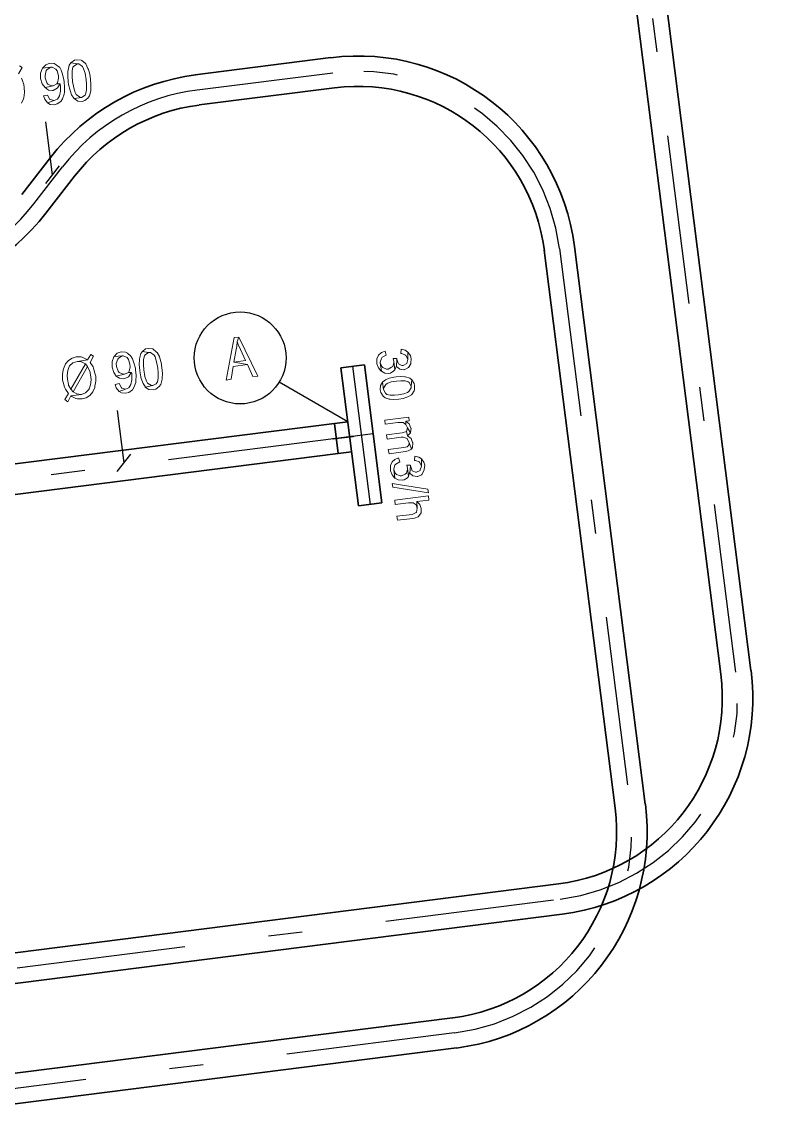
# Model space of a CAD drawing. Header units: metres. Extents: x 2713732.4 to 2713757.2, y 1226081.6 to 1226111.3.
# Drawn here: x 2713747.888 to 2713750.09, y 1226087.772 to 1226091.001 of the extents above; entities that cross this region are included whole.
import ezdxf

# ---------------------------------------------------------------- set-up
doc = ezdxf.new("R2010")
doc.units = ezdxf.units.M
doc.linetypes.add('DASHDOT', pattern=[1, 0.5, -0.25, 0, -0.25])
doc.layers.add('einlagen_boden_erstes_og', color=7, linetype='Continuous', true_color=0x000000)

msp = doc.modelspace()

# ---------------------------------------------------------------- linework, layer by layer
at = {"layer": 'einlagen_boden_erstes_og', "color": 7, "linetype": 'DASHDOT', "lineweight": 25, "extrusion": (0.000477202, 0.001815, 0.999998)}
for p, q in [((2713750.0008, 1226089.0766, -0.1594), (2713749.5243, 1226092.8314, -0.166)), ((2713748.4071, 1226090.7997, -0.1617), (2713748.8078, 1226090.8505, -0.162)), ((2713747.9237, 1226090.4628, -0.1609), (2713748.0083, 1226090.5719, -0.1611)), ((2713749.4786, 1226090.3308, -0.1614), (2713749.688, 1226088.6805, -0.1585)), ((2713748.8184, 1226089.7682, -0.1601), (2713746.7372, 1226089.504, -0.1586)), ((2713746.7829, 1226088.0634, -0.156), (2713749.4811, 1226088.4058, -0.1579)), ((2713749.1683, 1226088.0097, -0.157), (2713747.6465, 1226087.8166, -0.156))]:
    msp.add_line(p, q, dxfattribs=at)
at = {"layer": 'einlagen_boden_erstes_og', "color": 1, "linetype": 'Continuous', "lineweight": 35, "true_color": 0xff0000, "extrusion": (0.000477202, 0.001815, 0.999998)}
for p, q in [((2713750.0454, 1226089.0822, -0.1594), (2713749.5689, 1226092.8371, -0.166)), ((2713749.9562, 1226089.0709, -0.1593), (2713749.4796, 1226092.8258, -0.1659)), ((2713748.9016, 1226089.9864, -0.1605), (2713748.8322, 1226089.9776, -0.1604)), ((2713748.8322, 1226089.9776, -0.1604), (2713748.8841, 1226089.5688, -0.1597)), ((2713748.9535, 1226089.5776, -0.1598), (2713748.9016, 1226089.9864, -0.1605)), ((2713748.8128, 1226089.8128, -0.1601), (2713746.7315, 1226089.5487, -0.1587)), ((2713748.8525, 1226089.8178, -0.1602), (2713748.8128, 1226089.8128, -0.1601)), ((2713748.8128, 1226089.8128, -0.1601), (2713748.8241, 1226089.7235, -0.16)), ((2713748.868, 1226089.7745, -0.1601), (2713748.8085, 1226089.7669, -0.1601)), ((2713748.8705, 1226089.7748, -0.1601), (2713748.8105, 1226089.7672, -0.1601)), ((2713748.8241, 1226089.7235, -0.16), (2713746.7428, 1226089.4594, -0.1585)), ((2713748.8241, 1226089.7235, -0.16), (2713748.8638, 1226089.7286, -0.16)), ((2713748.8841, 1226089.5688, -0.1597), (2713748.9535, 1226089.5776, -0.1598)), ((2713746.7773, 1226088.108, -0.1561), (2713749.4754, 1226088.4504, -0.158)), ((2713746.7886, 1226088.0187, -0.1559), (2713749.4868, 1226088.3612, -0.1578))]:
    msp.add_line(p, q, dxfattribs=at)
at = {"layer": 'einlagen_boden_erstes_og', "color": 150, "linetype": 'Continuous', "lineweight": 35, "true_color": 0x0080ff, "extrusion": (0.000477202, 0.001815, 0.999998)}
for p, q in [((2713748.4014, 1226090.8443, -0.1618), (2713748.8021, 1226090.8952, -0.1621)), ((2713748.4127, 1226090.755, -0.1617), (2713748.8135, 1226090.8059, -0.1619)), ((2713747.8881, 1226090.4903, -0.1609), (2713747.9727, 1226090.5995, -0.1612)), ((2713747.9593, 1226090.4352, -0.1609), (2713748.0439, 1226090.5444, -0.1611)), ((2713749.4339, 1226090.3252, -0.1614), (2713749.6434, 1226088.6748, -0.1585)), ((2713749.5232, 1226090.3365, -0.1614), (2713749.7327, 1226088.6862, -0.1585)), ((2713749.1627, 1226088.0544, -0.1571), (2713747.6408, 1226087.8612, -0.156)), ((2713749.174, 1226087.9651, -0.157), (2713747.6522, 1226087.7719, -0.1559))]:
    msp.add_line(p, q, dxfattribs=at)
at = {"layer": 'einlagen_boden_erstes_og', "color": 7, "linetype": 'Continuous', "lineweight": 25, "extrusion": (0.000477202, 0.001815, 0.999998)}
for p, q in [((2713747.9791, 1226090.5488, -0.1611), (2713747.9593, 1226090.7051, -0.1614)), ((2713747.9592, 1226090.5231, -0.161), (2713747.9991, 1226090.5745, -0.1611)), ((2713748.8525, 1226089.8178, -0.1602), (2713748.6492, 1226089.9349, -0.1603)), ((2713748.1905, 1226089.6958, -0.1596), (2713748.1707, 1226089.8514, -0.1599)), ((2713748.1705, 1226089.6701, -0.1596), (2713748.2104, 1226089.7215, -0.1597))]:
    msp.add_line(p, q, dxfattribs=at)
at = {"layer": 'einlagen_boden_erstes_og', "color": 150, "linetype": 'Continuous', "lineweight": 25, "true_color": 0x0080ff, "extrusion": (0.000477202, 0.001815, 0.999998)}
for p, q in [((2713748.8669, 1226089.982, -0.1605), (2713748.9188, 1226089.5732, -0.1598)), ((2713748.9276, 1226089.782, -0.1601), (2713748.8581, 1226089.7732, -0.1601))]:
    msp.add_line(p, q, dxfattribs=at)
at = {"layer": 'einlagen_boden_erstes_og', "color": 7, "lineweight": 0}
for points in [[(2713747.8786, 1226090.8471), (2713747.8895, 1226090.8655), (2713747.8808, 1226090.871)], [(2713747.8873, 1226090.7602), (2713747.8927, 1226090.7732), (2713747.8938, 1226090.7765), (2713747.896, 1226090.7917), (2713747.8949, 1226090.8069), (2713747.8938, 1226090.8156), (2713747.8895, 1226090.8297), (2713747.8873, 1226090.834)]]:
    msp.add_lwpolyline(points, dxfattribs=at)
for points in [[(2713747.9492, 1226090.8644), (2713747.9481, 1226090.8623), (2713747.9438, 1226090.8492), (2713747.9438, 1226090.834), (2713747.9438, 1226090.8329), (2713747.9481, 1226090.8177), (2713747.9568, 1226090.8069), (2713747.9807, 1226090.8112), (2713747.9764, 1226090.8112), (2713747.9655, 1226090.8166), (2713747.9622, 1226090.821), (2713747.9568, 1226090.8351), (2713747.9568, 1226090.8427), (2713747.9601, 1226090.8568), (2713747.9633, 1226090.8601), (2713747.9742, 1226090.8666)], [(2713747.9709, 1226090.8786), (2713747.9709, 1226090.8786), (2713747.959, 1226090.8742), (2713747.9492, 1226090.8644), (2713747.9742, 1226090.8666), (2713747.9774, 1226090.8666), (2713747.9883, 1226090.8612), (2713747.9926, 1226090.8557), (2713747.997, 1226090.8416), (2713747.997, 1226090.834), (2713747.9937, 1226090.821), (2713747.9916, 1226090.8177), (2713748.0013, 1226090.8177), (2713748.0013, 1226090.8145), (2713748.0024, 1226090.8112), (2713748.0024, 1226090.796), (2713747.9992, 1226090.7819), (2713747.9937, 1226090.7721), (2713747.984, 1226090.7678), (2713747.9644, 1226090.7612), (2713747.972, 1226090.7569), (2713747.985, 1226090.7558), (2713747.9926, 1226090.758), (2713748.0035, 1226090.7656), (2713748.0089, 1226090.7732), (2713748.0133, 1226090.7873), (2713748.0144, 1226090.7927), (2713748.0144, 1226090.8069), (2713748.0133, 1226090.8242), (2713748.0122, 1226090.8297), (2713748.0089, 1226090.846), (2713748.0046, 1226090.8579), (2713748.0003, 1226090.8655), (2713747.9894, 1226090.8742), (2713747.984, 1226090.8775)], [(2713748.0328, 1226090.8796), (2713748.0285, 1226090.8731), (2713748.0252, 1226090.8579), (2713748.0242, 1226090.8547), (2713748.0242, 1226090.8405), (2713748.0252, 1226090.8232), (2713748.0263, 1226090.8156), (2713748.0307, 1226090.7982), (2713748.035, 1226090.7851), (2713748.0415, 1226090.7754), (2713748.0426, 1226090.7743), (2713748.0643, 1226090.7775), (2713748.06, 1226090.7786), (2713748.0491, 1226090.7862), (2713748.0459, 1226090.7917), (2713748.0415, 1226090.8058), (2713748.0383, 1226090.8242), (2713748.0372, 1226090.8395), (2713748.0372, 1226090.8557), (2713748.0394, 1226090.8666), (2713748.0415, 1226090.8699), (2713748.0524, 1226090.8764)], [(2713748.0502, 1226090.8883), (2713748.0437, 1226090.8872), (2713748.0328, 1226090.8796), (2713748.0524, 1226090.8764), (2713748.0567, 1226090.8764), (2713748.0676, 1226090.8688), (2713748.0709, 1226090.8623), (2713748.0752, 1226090.8492), (2713748.0785, 1226090.8297), (2713748.0795, 1226090.8166), (2713748.0795, 1226090.8003), (2713748.0774, 1226090.7895), (2713748.0752, 1226090.7841), (2713748.0643, 1226090.7775), (2713748.0426, 1226090.7743), (2713748.0535, 1226090.7667), (2713748.0665, 1226090.7656), (2713748.0741, 1226090.7678), (2713748.0839, 1226090.7754), (2713748.0882, 1226090.7819), (2713748.0926, 1226090.7971), (2713748.0926, 1226090.8003), (2713748.0926, 1226090.8145), (2713748.0915, 1226090.8318), (2713748.0893, 1226090.846), (2713748.085, 1226090.8601), (2713748.0839, 1226090.8634), (2713748.0774, 1226090.8764), (2713748.0763, 1226090.8775), (2713748.0654, 1226090.8862), (2713748.0633, 1226090.8872)], [(2713747.9916, 1226090.8177), (2713747.9807, 1226090.8112), (2713747.9568, 1226090.8069), (2713747.9666, 1226090.7993), (2713747.9785, 1226090.7982), (2713747.9807, 1226090.7982), (2713747.9926, 1226090.8047), (2713747.9937, 1226090.8058), (2713748.0013, 1226090.8177)], [(2713747.9644, 1226090.7841), (2713747.9525, 1226090.7819), (2713747.9557, 1226090.7721), (2713747.9644, 1226090.7612), (2713747.984, 1226090.7678), (2713747.972, 1226090.771), (2713747.9709, 1226090.771)], [(2713748.5303, 1226090.0682), (2713748.5162, 1226090.0671), (2713748.4923, 1226089.9411), (2713748.5075, 1226089.9433), (2713748.513, 1226089.9813), (2713748.5553, 1226089.9868), (2713748.5151, 1226089.9944), (2713748.5227, 1226090.0313), (2713748.5238, 1226090.04), (2713748.5249, 1226090.0552)], [(2713748.5303, 1226090.0682), (2713748.5249, 1226090.0552), (2713748.5282, 1226090.0465), (2713748.5347, 1226090.0313), (2713748.5499, 1226089.9987), (2713748.5151, 1226089.9944), (2713748.5553, 1226089.9868), (2713748.5716, 1226089.952), (2713748.5868, 1226089.9531)], [(2713748.1817, 1226090.0248), (2713748.1817, 1226090.0248), (2713748.1697, 1226090.0204), (2713748.161, 1226090.0107), (2713748.1849, 1226090.0128), (2713748.1882, 1226090.0128), (2713748.2001, 1226090.0074), (2713748.2034, 1226090.002), (2713748.2077, 1226089.9878), (2713748.2088, 1226089.9802), (2713748.2056, 1226089.9672), (2713748.2034, 1226089.9639), (2713748.2121, 1226089.9639), (2713748.2132, 1226089.9607), (2713748.2132, 1226089.9574), (2713748.2132, 1226089.9422), (2713748.211, 1226089.9281), (2713748.2045, 1226089.9183), (2713748.1947, 1226089.914), (2713748.1762, 1226089.9075), (2713748.1827, 1226089.9031), (2713748.1958, 1226089.902), (2713748.2045, 1226089.9042), (2713748.2153, 1226089.9118), (2713748.2197, 1226089.9194), (2713748.2251, 1226089.9335), (2713748.2251, 1226089.939), (2713748.2262, 1226089.9542), (2713748.224, 1226089.9716), (2713748.224, 1226089.9759), (2713748.2197, 1226089.9922), (2713748.2153, 1226090.0041), (2713748.211, 1226090.0117), (2713748.2012, 1226090.0204), (2713748.1947, 1226090.0237)], [(2713748.2447, 1226090.0259), (2713748.2403, 1226090.0193), (2713748.236, 1226090.0041), (2713748.236, 1226090.0009), (2713748.2349, 1226089.9868), (2713748.2371, 1226089.9694), (2713748.2381, 1226089.9618), (2713748.2414, 1226089.9455), (2713748.2468, 1226089.9314), (2713748.2533, 1226089.9216), (2713748.2533, 1226089.9205), (2713748.2762, 1226089.9248), (2713748.2718, 1226089.9248), (2713748.2599, 1226089.9324), (2713748.2566, 1226089.9379), (2713748.2523, 1226089.952), (2713748.249, 1226089.9716), (2713748.2479, 1226089.9857), (2713748.2479, 1226090.002), (2713748.2512, 1226090.0128), (2713748.2533, 1226090.0161), (2713748.2631, 1226090.0226)], [(2713748.262, 1226090.0346), (2713748.2544, 1226090.0335), (2713748.2447, 1226090.0259), (2713748.2631, 1226090.0226), (2713748.2686, 1226090.0226), (2713748.2794, 1226090.015), (2713748.2827, 1226090.0096), (2713748.287, 1226089.9954), (2713748.2903, 1226089.9759), (2713748.2914, 1226089.9629), (2713748.2914, 1226089.9466), (2713748.2892, 1226089.9357), (2713748.2859, 1226089.9303), (2713748.2762, 1226089.9248), (2713748.2533, 1226089.9205), (2713748.2642, 1226089.9129), (2713748.2772, 1226089.9118), (2713748.2848, 1226089.914), (2713748.2946, 1226089.9216), (2713748.299, 1226089.9281), (2713748.3033, 1226089.9433), (2713748.3033, 1226089.9466), (2713748.3044, 1226089.9607), (2713748.3022, 1226089.9781), (2713748.3001, 1226089.9933), (2713748.2968, 1226090.0063), (2713748.2957, 1226090.0107), (2713748.2881, 1226090.0226), (2713748.287, 1226090.0237), (2713748.2762, 1226090.0335), (2713748.2751, 1226090.0335)], [(2713748.0502, 1226090.0096), (2713748.0491, 1226090.0096), (2713748.0372, 1226090.0063), (2713748.0263, 1226089.9987), (2713748.0263, 1226089.9987), (2713748.0176, 1226089.9889), (2713748.0111, 1226089.9748), (2713748.01, 1226089.9716), (2713748.0089, 1226089.9574), (2713748.0089, 1226089.9411), (2713748.01, 1226089.9346), (2713748.0144, 1226089.9205), (2713748.0176, 1226089.914), (2713748.0263, 1226089.9009), (2713748.0155, 1226089.8836), (2713748.0242, 1226089.877), (2713748.0328, 1226089.8944), (2713748.0643, 1226089.8988), (2713748.0633, 1226089.8988), (2713748.0513, 1226089.8999), (2713748.0404, 1226089.9064), (2713748.0328, 1226089.914), (2713748.0263, 1226089.9259), (2713748.0263, 1226089.9281), (2713748.0231, 1226089.9433), (2713748.022, 1226089.9542), (2713748.0242, 1226089.9694), (2713748.0285, 1226089.9813), (2713748.0296, 1226089.9835), (2713748.0394, 1226089.9922), (2713748.0524, 1226089.9965), (2713748.0828, 1226090.0009), (2713748.0785, 1226090.0031), (2713748.0665, 1226090.0085), (2713748.0633, 1226090.0096)], [(2713748.0926, 1226090.0172), (2713748.0828, 1226090.0009), (2713748.0524, 1226089.9965), (2713748.0633, 1226089.9954), (2713748.0643, 1226089.9954), (2713748.0763, 1226089.9889), (2713748.0828, 1226089.9813), (2713748.0828, 1226089.9802), (2713748.0893, 1226089.9672), (2713748.0926, 1226089.9509), (2713748.0937, 1226089.9422), (2713748.0915, 1226089.927), (2713748.0872, 1226089.9151), (2713748.085, 1226089.9118), (2713748.0763, 1226089.9031), (2713748.0643, 1226089.8988), (2713748.0328, 1226089.8944), (2713748.0361, 1226089.8923), (2713748.048, 1226089.8868), (2713748.0524, 1226089.8857), (2713748.0665, 1226089.8857), (2713748.0785, 1226089.889), (2713748.0893, 1226089.8955), (2713748.0893, 1226089.8955), (2713748.098, 1226089.9064), (2713748.1045, 1226089.9194), (2713748.1045, 1226089.9227), (2713748.1067, 1226089.9379), (2713748.1067, 1226089.9531), (2713748.1045, 1226089.9618), (2713748.1002, 1226089.9759), (2713748.0991, 1226089.9802), (2713748.0904, 1226089.9933), (2713748.1002, 1226090.0117)], [(2713748.0763, 1226089.9889), (2713748.0328, 1226089.914), (2713748.0404, 1226089.9064), (2713748.0828, 1226089.9813)], [(2713748.161, 1226090.0107), (2713748.1599, 1226090.0096), (2713748.1556, 1226089.9965), (2713748.1556, 1226089.9802), (2713748.1556, 1226089.9792), (2713748.1599, 1226089.9639), (2713748.1675, 1226089.9531), (2713748.1914, 1226089.9585), (2713748.1882, 1226089.9585), (2713748.1762, 1226089.9639), (2713748.173, 1226089.9672), (2713748.1686, 1226089.9813), (2713748.1675, 1226089.99), (2713748.1719, 1226090.0031), (2713748.1741, 1226090.0063), (2713748.1849, 1226090.0128)], [(2713748.2034, 1226089.9639), (2713748.1914, 1226089.9585), (2713748.1675, 1226089.9531), (2713748.1773, 1226089.9466), (2713748.1903, 1226089.9444), (2713748.1925, 1226089.9455), (2713748.2034, 1226089.9509), (2713748.2045, 1226089.952), (2713748.2121, 1226089.9639)], [(2713748.1762, 1226089.9314), (2713748.1643, 1226089.9281), (2713748.1675, 1226089.9183), (2713748.1762, 1226089.9075), (2713748.1947, 1226089.914), (2713748.1838, 1226089.9172), (2713748.1827, 1226089.9183)]]:
    msp.add_lwpolyline(points, close=True, dxfattribs=at)
at = {"layer": 'einlagen_boden_erstes_og', "color": 1, "lineweight": 0}
for points in [[(2713748.9659, 1226090.015), (2713748.9627, 1226090.0269), (2713748.9518, 1226090.0226), (2713748.9431, 1226090.015), (2713748.9388, 1226090.0041), (2713748.9388, 1226089.9911), (2713748.9388, 1226089.9889), (2713748.9431, 1226089.977), (2713748.9507, 1226089.9683), (2713748.9518, 1226089.9672), (2713748.9485, 1226089.9922), (2713748.9485, 1226089.9944), (2713748.9518, 1226090.0052), (2713748.954, 1226090.0085)], [(2713749.0398, 1226090.0041), (2713749.0376, 1226090.0139), (2713749.03, 1226090.0237), (2713749.03, 1226090.0031), (2713749.03, 1226090.002), (2713749.0267, 1226089.99), (2713749.0267, 1226089.99), (2713749.0159, 1226089.9846), (2713749.0126, 1226089.9846), (2713749.0028, 1226089.9889), (2713749.0018, 1226089.9911), (2713748.9974, 1226090.0031), (2713748.9963, 1226089.9813), (2713749.0061, 1226089.9737), (2713749.0061, 1226089.9737), (2713749.0181, 1226089.9716), (2713749.0191, 1226089.9716), (2713749.03, 1226089.977), (2713749.0322, 1226089.9781), (2713749.0387, 1226089.9889), (2713749.0387, 1226089.9922)], [(2713749.03, 1226090.0237), (2713749.0224, 1226090.0291), (2713749.0105, 1226090.0324), (2713749.0094, 1226090.0193), (2713749.0126, 1226090.0193), (2713749.0235, 1226090.015), (2713749.0246, 1226090.0139), (2713749.03, 1226090.0031)], [(2713748.992, 1226089.9716), (2713748.9887, 1226089.9965), (2713748.9887, 1226089.9933), (2713748.9855, 1226089.9813), (2713748.9822, 1226089.9792), (2713748.9724, 1226089.9737), (2713748.967, 1226089.9737), (2713748.9561, 1226089.9781), (2713748.9529, 1226089.9813), (2713748.9485, 1226089.9922), (2713748.9518, 1226089.9672), (2713748.9616, 1226089.9618), (2713748.9735, 1226089.9607), (2713748.979, 1226089.9618), (2713748.9887, 1226089.9683)], [(2713748.9974, 1226090.0052), (2713748.9866, 1226090.0052), (2713748.9887, 1226089.9965), (2713748.992, 1226089.9716), (2713748.9963, 1226089.9835), (2713748.9963, 1226089.9813), (2713748.9974, 1226090.0031)], [(2713749.0496, 1226089.9248), (2713749.0485, 1226089.9314), (2713749.042, 1226089.9422), (2713749.0398, 1226089.9227), (2713749.0398, 1226089.9183), (2713749.0333, 1226089.9075), (2713749.0289, 1226089.9042), (2713749.0181, 1226089.8999), (2713749.0018, 1226089.8977), (2713748.9909, 1226089.8966), (2713748.9779, 1226089.8966), (2713748.9681, 1226089.8988), (2713748.9637, 1226089.902), (2713748.9583, 1226089.9129), (2713748.9551, 1226089.9346), (2713748.9496, 1226089.9248), (2713748.9485, 1226089.9118), (2713748.9507, 1226089.9042), (2713748.9572, 1226089.8933), (2713748.9627, 1226089.889), (2713748.9746, 1226089.8847), (2713748.9779, 1226089.8847), (2713748.9887, 1226089.8836), (2713749.0039, 1226089.8847), (2713749.0159, 1226089.8868), (2713749.0267, 1226089.8901), (2713749.03, 1226089.8912), (2713749.0409, 1226089.8977), (2713749.042, 1226089.8988), (2713749.0485, 1226089.9096), (2713749.0496, 1226089.9118)], [(2713749.042, 1226089.9422), (2713749.0365, 1226089.9466), (2713749.0235, 1226089.9509), (2713749.0213, 1226089.9509), (2713749.0094, 1226089.952), (2713748.9952, 1226089.9509), (2713748.9887, 1226089.9498), (2713748.9746, 1226089.9466), (2713748.9637, 1226089.9422), (2713748.9561, 1226089.9357), (2713748.9551, 1226089.9346), (2713748.9583, 1226089.9129), (2713748.9583, 1226089.9172), (2713748.9648, 1226089.9281), (2713748.9692, 1226089.9314), (2713748.9811, 1226089.9357), (2713748.9963, 1226089.9379), (2713749.0094, 1226089.939), (2713749.0224, 1226089.939), (2713749.0311, 1226089.9357), (2713749.0343, 1226089.9335), (2713749.0398, 1226089.9227)], [(2713749.0343, 1226089.8206), (2713749.0333, 1226089.8314), (2713748.9616, 1226089.8227), (2713748.9627, 1226089.8108), (2713749.0007, 1226089.8151), (2713749.0039, 1226089.8151), (2713749.0159, 1226089.8151), (2713749.0246, 1226089.8097), (2713749.0246, 1226089.8195)], [(2713749.0398, 1226089.7988), (2713749.0387, 1226089.7988), (2713749.0343, 1226089.8119), (2713749.0246, 1226089.8195), (2713749.0246, 1226089.8097), (2713749.0289, 1226089.7999), (2713749.0376, 1226089.7847), (2713749.0376, 1226089.7858)], [(2713749.0376, 1226089.7847), (2713749.0289, 1226089.7999), (2713749.0257, 1226089.7891), (2713749.0289, 1226089.776)], [(2713749.0452, 1226089.7554), (2713749.0441, 1226089.7565), (2713749.0398, 1226089.7684), (2713749.0289, 1226089.776), (2713749.0257, 1226089.7891), (2713749.0257, 1226089.7891), (2713749.0137, 1226089.7847), (2713748.967, 1226089.7793), (2713748.9692, 1226089.7663), (2713749.0105, 1226089.7717), (2713749.0159, 1226089.7717), (2713749.0278, 1226089.7684), (2713749.0278, 1226089.7673), (2713749.0343, 1226089.7565), (2713749.0409, 1226089.7369), (2713749.0441, 1226089.7413)], [(2713749.0409, 1226089.7369), (2713749.0343, 1226089.7565), (2713749.0333, 1226089.7489), (2713749.0278, 1226089.7434), (2713749.0181, 1226089.7413), (2713748.9724, 1226089.7358), (2713748.9746, 1226089.7228), (2713749.0235, 1226089.7293), (2713749.0311, 1226089.7315)], [(2713749.0061, 1226089.6989), (2713749.0028, 1226089.7109), (2713748.992, 1226089.7065), (2713748.9833, 1226089.6989), (2713748.979, 1226089.688), (2713748.979, 1226089.675), (2713748.979, 1226089.6728), (2713748.9833, 1226089.6609), (2713748.9909, 1226089.6522), (2713748.992, 1226089.6511), (2713748.9887, 1226089.6761), (2713748.9887, 1226089.6783), (2713748.992, 1226089.6891), (2713748.9942, 1226089.6924)], [(2713749.08, 1226089.6891), (2713749.0778, 1226089.6978), (2713749.0702, 1226089.7076), (2713749.0702, 1226089.687), (2713749.0702, 1226089.6859), (2713749.0669, 1226089.675), (2713749.0669, 1226089.6739), (2713749.0561, 1226089.6685), (2713749.0528, 1226089.6685), (2713749.043, 1226089.6728), (2713749.042, 1226089.675), (2713749.0376, 1226089.687), (2713749.0365, 1226089.6652), (2713749.0452, 1226089.6576), (2713749.0463, 1226089.6576), (2713749.0582, 1226089.6555), (2713749.0593, 1226089.6555), (2713749.0702, 1226089.6609), (2713749.0713, 1226089.662), (2713749.0778, 1226089.6728), (2713749.0789, 1226089.6761)], [(2713749.0702, 1226089.7076), (2713749.0626, 1226089.713), (2713749.0506, 1226089.7163), (2713749.0496, 1226089.7033), (2713749.0528, 1226089.7033), (2713749.0637, 1226089.6989), (2713749.0648, 1226089.6978), (2713749.0702, 1226089.687)], [(2713749.0322, 1226089.6555), (2713749.0289, 1226089.6804), (2713749.0289, 1226089.6772), (2713749.0257, 1226089.6652), (2713749.0224, 1226089.6631), (2713749.0115, 1226089.6576), (2713749.0072, 1226089.6576), (2713748.9963, 1226089.662), (2713748.9931, 1226089.6652), (2713748.9887, 1226089.6761), (2713748.992, 1226089.6511), (2713749.0018, 1226089.6457), (2713749.0137, 1226089.6446), (2713749.0191, 1226089.6457), (2713749.0289, 1226089.6522)], [(2713749.0376, 1226089.6891), (2713749.0267, 1226089.6891), (2713749.0289, 1226089.6804), (2713749.0322, 1226089.6555), (2713749.0354, 1226089.6674), (2713749.0365, 1226089.6652), (2713749.0376, 1226089.687)], [(2713748.9833, 1226089.6348), (2713749.0897, 1226089.6185), (2713749.0908, 1226089.6077), (2713748.9855, 1226089.624), (2713748.9833, 1226089.6348)], [(2713749.0919, 1226089.5859), (2713749.0908, 1226089.599), (2713748.992, 1226089.5859), (2713748.9931, 1226089.5729), (2713749.0322, 1226089.5783), (2713749.0333, 1226089.5783), (2713749.0463, 1226089.5783), (2713749.055, 1226089.5718), (2713749.0582, 1226089.562), (2713749.0572, 1226089.5816)], [(2713749.0691, 1226089.561), (2713749.0658, 1226089.5729), (2713749.0572, 1226089.5816), (2713749.0582, 1226089.562), (2713749.0561, 1226089.5501), (2713749.055, 1226089.549), (2713749.043, 1226089.5436), (2713748.9974, 1226089.5381), (2713748.9996, 1226089.5262), (2713749.0452, 1226089.5316), (2713749.0496, 1226089.5327), (2713749.0604, 1226089.536), (2713749.068, 1226089.5457), (2713749.0691, 1226089.5479)]]:
    msp.add_lwpolyline(points, close=True, dxfattribs=at)
at = {"layer": 'einlagen_boden_erstes_og', "color": 7, "linetype": 'Continuous', "lineweight": 25, "extrusion": (0.000477202, 0.001815, 0.999998)}
msp.add_circle((2713748.2249, 1226085.6363, 3520.5086), 0.136, dxfattribs=at)
at = {"layer": 'einlagen_boden_erstes_og', "color": 150, "linetype": 'Continuous', "lineweight": 35, "true_color": 0x0080ff, "extrusion": (0.000477202, 0.001815, 0.999998)}
for centre, radius, start, end in [((2713748.5744, 1226085.8847, 3520.5086), 0.645, 7.2326, 97.2325), ((2713748.1737, 1226085.8339, 3520.5086), 0.645, 97.2325, 142.2326), ((2713748.5744, 1226085.8847, 3520.5086), 0.555, 7.2326, 97.2325), ((2713748.1737, 1226085.8339, 3520.5086), 0.555, 97.2325, 142.2326), ((2713747.1405, 1226086.4597, 3520.5086), 0.645, 277.2325, 322.2326), ((2713748.7839, 1226084.2344, 3520.5086), 0.555, 277.2326, 7.2326), ((2713748.7839, 1226084.2344, 3520.5086), 0.645, 277.2326, 7.2326)]:
    msp.add_arc(centre, radius, start, end, dxfattribs=at)
at = {"layer": 'einlagen_boden_erstes_og', "color": 7, "linetype": 'DASHDOT', "lineweight": 25, "extrusion": (0.000477202, 0.001815, 0.999998)}
for centre, start, end in [((2713748.5744, 1226085.8847, 3520.5086), 7.2326, 97.2325), ((2713748.1737, 1226085.8339, 3520.5086), 97.2325, 142.2326), ((2713747.1405, 1226086.4597, 3520.5086), 277.2325, 322.2326), ((2713749.0966, 1226084.6305, 3520.5086), 277.2325, 7.2325), ((2713748.7839, 1226084.2344, 3520.5086), 277.2326, 7.2326)]:
    msp.add_arc(centre, 0.6, start, end, dxfattribs=at)
at = {"layer": 'einlagen_boden_erstes_og', "color": 1, "linetype": 'Continuous', "lineweight": 35, "true_color": 0xff0000, "extrusion": (0.000477202, 0.001815, 0.999998)}
for radius in [0.555, 0.645]:
    msp.add_arc((2713749.0966, 1226084.6305, 3520.5086), radius, 277.2325, 7.2325, dxfattribs=at)

doc.saveas('drawing.dxf')
